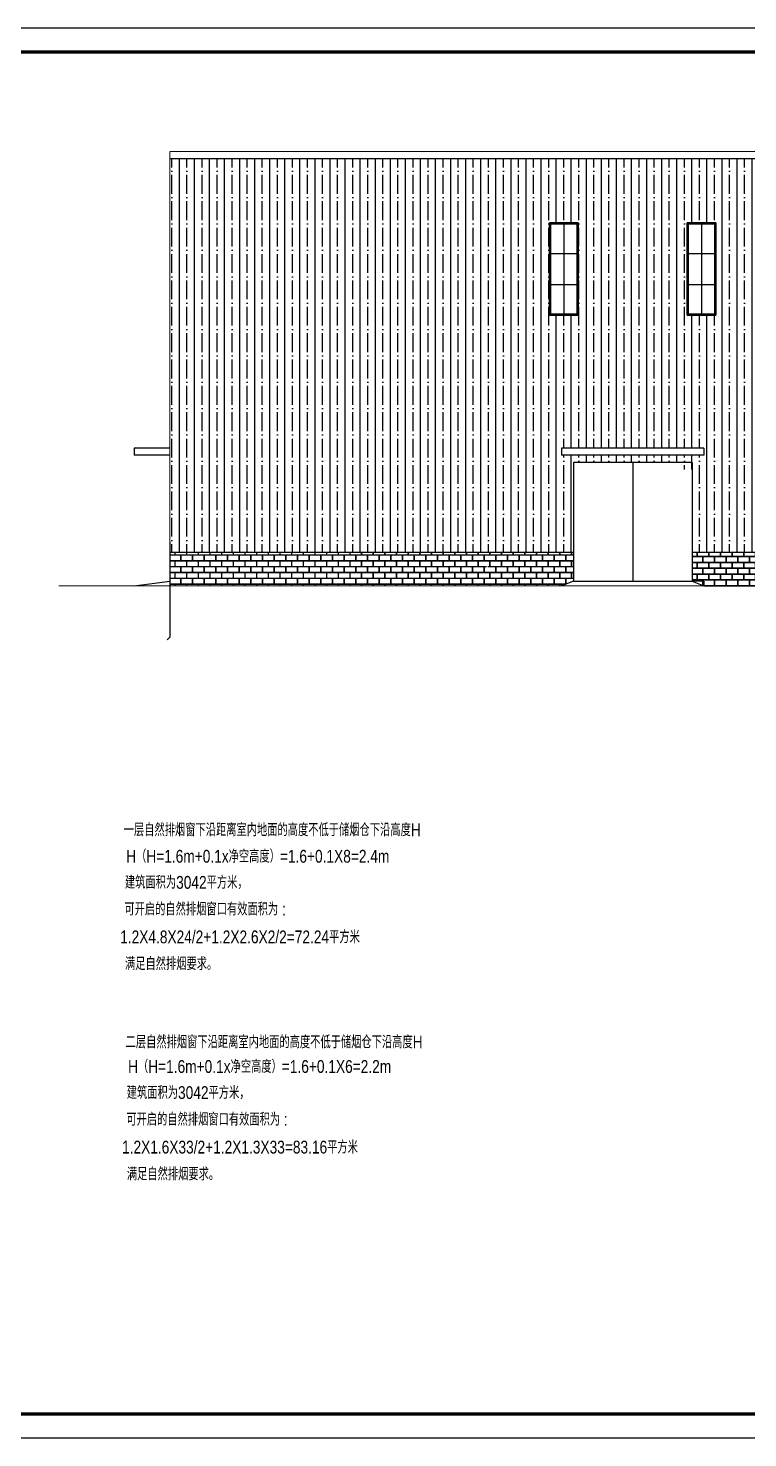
# Model space of a CAD drawing. Extents: x -248860 to 1018944, y -1060852 to 188626.
# Drawn here: x 740007 to 770321, y 19053 to 78453 of the extents above; entities that cross this region are included whole.
import ezdxf

# ---------------------------------------------------------------- set-up
doc = ezdxf.new("R2010")
doc.units = 0
doc.header["$LTSCALE"] = 1000
doc.header["$MEASUREMENT"] = 0
doc.layers.get('0').update_dxf_attribs({"linetype": 'CONTINUOUS'})
for name, color, linetype in [('AXIS', 3, 'CONTINUOUS'), ('PUB_TITLE', 4, 'CONTINUOUS'), ('WALL', 6, 'CONTINUOUS'), ('图框', 4, 'CONTINUOUS'), ('建筑', 4, 'CONTINUOUS'), ('彩钢板', 253, 'CONTINUOUS'), ('立面图', 40, 'CONTINUOUS')]:
    doc.layers.add(name, color=color, linetype=linetype)
doc.styles.add('FJY', font='hztxt_e.shx', dxfattribs={"width": 0.7, "height": 400, "bigfont": 'hztxt.shx'})

# ---------------------------------------------------------------- blocks, each defined once
blk = doc.blocks.new('jhyfty')
at = {"layer": '图框'}
blk.add_lwpolyline([(650751, 105710), (776851, 105710), (776851, 165110), (650751, 165110)], close=True, dxfattribs=at)
at = {"layer": '图框', "const_width": 140}
blk.add_lwpolyline([(653251, 164110), (775851, 164110), (775851, 106710), (653251, 106710)], close=True, dxfattribs=at)

msp = doc.modelspace()

# ---------------------------------------------------------------- hatches: boundary and pattern name
h = msp.add_hatch()
h.set_pattern_fill('AR-B816C', color=256, scale=200, style=0)
h.set_pattern_definition([(0, (-157452.71, 181802.6), (245.69238, 245.69238), [479.86793, -11.51682]), (0, (-157698.4, 181814.1), (245.69238, 245.69238), [479.86793, -11.51682]), (90, (-157452.71, 181802.6), (-245.69238, 245.69238), [-257.20918, 234.17555]), (90, (-157464.23, 181802.6), (-245.69238, 245.69238), [-257.20918, 234.17555])])
h.paths.add_polyline_path([(759345.6, 56355), (759345.6, 55830, -1), (759345.6, 55750, -1), (759345.6, 55830), (759345.6, 56355), (745971.7, 56355), (745971.7, 54955), (762471.7, 54955), (762971.7, 55155), (762971.7, 56355)])
h = msp.add_hatch()
h.set_pattern_fill('AR-B816C', color=256, scale=200, style=0)
h.set_pattern_definition([(0, (294255.72, 709236.9), (245.69238, 245.69238), [479.86793, -11.51682]), (0, (294010.03, 709248.41), (245.69238, 245.69238), [479.86793, -11.51682]), (90, (294255.72, 709236.9), (-245.69238, 245.69238), [-257.20918, 234.17555]), (90, (294244.2, 709236.9), (-245.69238, 245.69238), [-257.20918, 234.17555])])
h.paths.add_polyline_path([(767971.7, 56355), (767971.7, 55155), (768471.7, 54955), (784971.7, 54955), (784971.7, 56355)])
at = {"layer": '彩钢板'}
h = msp.add_hatch(dxfattribs=at)
h.set_pattern_fill('ANSI35,_O', color=256, scale=200, angle=45)
h.set_pattern_definition([(90, (294255.7, 711236.9), (-635, 6e-14), []), (90, (294573.2, 711554.4), (-635, 6e-14), [793.75, -158.75, 0, -158.75])])
h.paths.add_polyline_path([(761971.7, 66355), (761971.7, 70255), (763171.7, 70255), (763171.7, 66355)], flags=16)
h.paths.add_polyline_path([(762471.7, 60755), (768471.7, 60755), (768471.7, 60455), (762471.7, 60455)], flags=16)
h.paths.add_polyline_path([(767771.7, 66355), (767771.7, 70255), (768971.7, 70255), (768971.7, 66355)], flags=16)
h.paths.add_polyline_path([(774971.7, 66355), (774971.7, 70255), (776171.7, 70255), (776171.7, 66355)], flags=16)
h.paths.add_polyline_path([(780771.7, 66355), (780771.7, 70255), (781971.7, 70255), (781971.7, 66355)], flags=16)
h.paths.add_polyline_path([(767471.7, 59855), (767971.7, 59855), (767971.7, 56355), (774971.7, 56355), (774971.7, 64255), (776171.7, 64255), (776171.7, 56355), (780771.7, 56355), (780771.7, 64255), (781971.7, 64255), (781971.7, 56355), (784971.7, 56355), (784971.7, 72955), (745971.7, 72955), (745971.7, 56355), (762971.7, 56355), (762971.7, 60155), (763471.7, 60155), (763471.7, 60155.1), (767471.7, 60155.1)])

# ---------------------------------------------------------------- linework, layer by layer
for p, q in [((762471.7, 60755), (762471.7, 60455)), ((768471.7, 60755), (762471.7, 60755)), ((768471.7, 60755), (768471.7, 60455)), ((768471.7, 60455), (762471.7, 60455)), ((768471.7, 55155), (767971.7, 55155)), ((768471.7, 55155), (768471.7, 54955))]:
    msp.add_line(p, q)
at = {"layer": 'AXIS'}
for p in [(745971.7, 56791.3), (745854.5, 52674.2)]:
    msp.add_line(p, (745971.7, 52791.3), dxfattribs=at)
at = {"layer": '建筑'}
for p, q in [((761971.7, 70255), (761971.7, 66355)), ((761971.7, 70255), (761971.7, 66355)), ((763171.7, 70255), (761971.7, 70255)), ((762571.7, 70205), (762571.7, 66405)), ((763171.7, 70255), (763171.7, 66355)), ((763171.7, 70255), (763171.7, 66355)), ((767771.7, 70255), (767771.7, 66355)), ((767771.7, 70255), (767771.7, 66355)), ((768971.7, 70255), (767771.7, 70255)), ((768371.7, 70205), (768371.7, 66405)), ((768971.7, 70255), (768971.7, 66355)), ((768971.7, 70255), (768971.7, 66355)), ((762021.7, 68955), (763121.7, 68955)), ((767821.7, 68955), (768921.7, 68955)), ((762021.7, 67655), (763121.7, 67655)), ((767821.7, 67655), (768921.7, 67655)), ((761971.7, 66355), (763171.7, 66355)), ((767771.7, 66355), (768971.7, 66355)), ((762971.7, 60155), (762971.7, 55155)), ((767971.7, 60155), (762971.7, 60155)), ((765471.7, 60155), (765471.7, 55155)), ((767971.7, 60155), (767971.7, 55155))]:
    msp.add_line(p, q, dxfattribs=at)
for points in [[(761971.7, 70255), (763171.7, 70255), (763171.7, 66355), (761971.7, 66355)], [(762021.7, 70205), (763121.7, 70205), (763121.7, 66405), (762021.7, 66405)], [(767771.7, 70255), (768971.7, 70255), (768971.7, 66355), (767771.7, 66355)], [(767821.7, 70205), (768921.7, 70205), (768921.7, 66405), (767821.7, 66405)]]:
    msp.add_lwpolyline(points, close=True, dxfattribs=at)
at = {"layer": '立面图'}
for p, q in [((784971.7, 72955), (745971.7, 72955)), ((761971.7, 70255), (761971.7, 66355)), ((763171.7, 70255), (763171.7, 66355)), ((767771.7, 70255), (767771.7, 66355)), ((768971.7, 70255), (768971.7, 66355)), ((744471.7, 60755), (744471.7, 60455)), ((745971.7, 60755), (744471.7, 60755)), ((745971.7, 60455), (744471.7, 60455)), ((767471.7, 60155), (763671.7, 60155)), ((762971.7, 56355), (745971.7, 56355)), ((784971.7, 56355), (767965.7, 56355)), ((744471.7, 54955), (745971.7, 55155)), ((762971.7, 55155), (762471.7, 54955)), ((762971.7, 55155), (767971.7, 55155)), ((767971.7, 55155), (768471.7, 54955))]:
    msp.add_line(p, q, dxfattribs=at)
for points, const_width in [([(745971.7, 73255), (745971.7, 54955)], 35), ([(784971.7, 73255), (745971.7, 73255)], 35), ([(745971.7, 73255), (745971.7, 54955)], 35), ([(741292.8, 54955), (793590, 54955)], 50)]:
    msp.add_lwpolyline(points, dxfattribs=dict(at, const_width=const_width))

# ---------------------------------------------------------------- block references
at = {"layer": 'WALL'}
msp.add_blockref('jhyfty', (28177.3, -86656.8), dxfattribs=at)

# ---------------------------------------------------------------- texts
at = {"layer": 'PUB_TITLE', "color": 0, "style": 'FJY', "width": 0.8}
for s, p in [('一层自然排烟窗下沿距离室内地面的高度不低于储烟仓下沿高度H', (744029.7, 44403)), ('H（H=1.6m+0.1x净空高度）=1.6+0.1X8=2.4m', (744134.2, 43288.2)), ('建筑面积为3042平方米，', (744078.9, 42188.8)), ('可开启的自然排烟窗口有效面积为 :', (744059.2, 41062)), (' 1.2X4.8X24/2+1.2X2.6X2/2=72.24平方米', (743720.9, 39890.8)), ('满足自然排烟要求。', (744082.4, 38760.3)), ('二层自然排烟窗下沿距离室内地面的高度不低于储烟仓下沿高度H', (744109.2, 35462.1)), ('H（H=1.6m+0.1x净空高度）=1.6+0.1X6=2.2m', (744213.7, 34429.7)), ('建筑面积为3042平方米，', (744158.4, 33330.3)), ('可开启的自然排烟窗口有效面积为 :', (744138.7, 32203.5)), (' 1.2X1.6X33/2+1.2X1.3X33=83.16平方米', (743800.3, 31032.3)), ('满足自然排烟要求。', (744161.9, 29901.8))]:
    msp.add_text(s, height=540, dxfattribs=at).set_placement(p)

doc.saveas('drawing.dxf')
